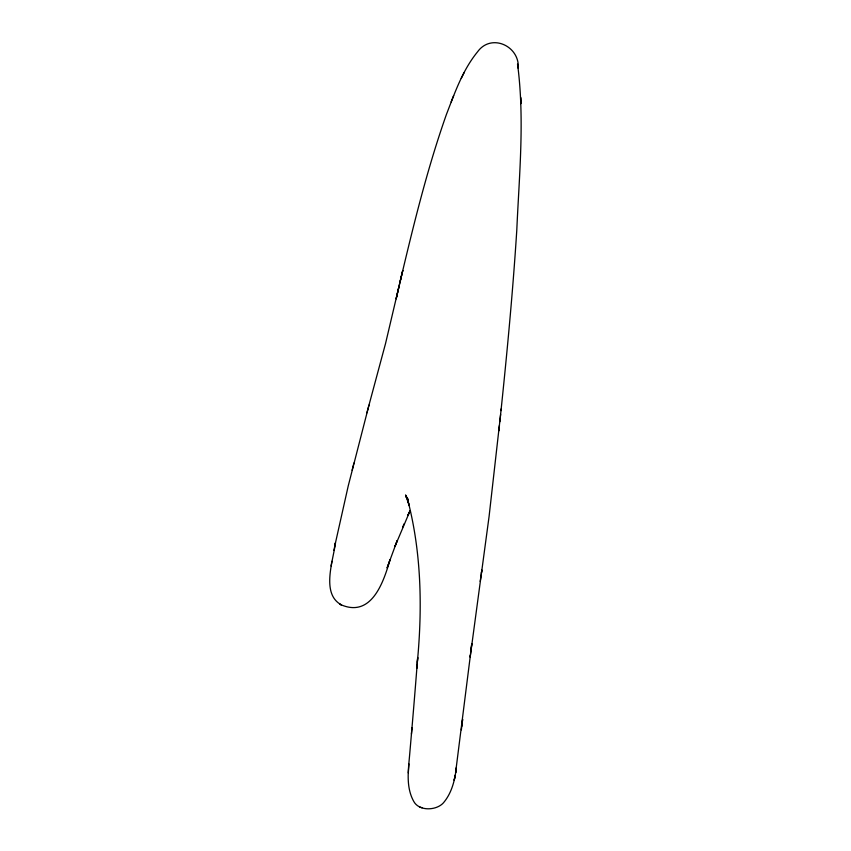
<?xml version="1.0" encoding="UTF-8"?>
<svg xmlns="http://www.w3.org/2000/svg" width="851" height="851" viewBox="0 0 851 851"><rect width="100%" height="100%" fill="white"/><g stroke="black" fill="none" stroke-linecap="round" stroke-linejoin="round"><path stroke-width="1.28" d="M416.841 668.429L417.681 657.504C415.235 689.853 412.49 722.169 409.671 754.486C408.32 770.198 405.714 787.101 413.831 801.568C419.266 811.375 436.414 810.641 443.403 802.865C451.498 793.398 454.732 780.941 456.21 768.825M408.32 772.899L408.937 763.911M417.341 662.206C422.394 608.731 421.522 554.192 408.235 501.909L409.257 505.675L405.65 495.176L408.257 500.75L405.65 495.176M411.437 734.083L412.001 727.807L411.905 728.807M499.845 421.67C506.579 357.845 512.727 293.935 516.802 229.876C519.227 174.742 524.78 119.023 517.546 64.08L518.27 68.208C519.791 45.975 491.197 32.849 477.539 51.847C462.625 70.08 454.785 92.802 446.403 114.502C427.032 169.317 413.331 225.93 399.927 282.436L400.853 278.532L385.546 343.506L366.909 412.831M500.622 414.341L489.08 516.483L470.156 657.153L471.762 643.707L470.848 651.462M499.452 425.319L498.867 430.808L499.26 427.202M500.994 410.618L501.196 408.842M470.401 655.206L455.562 772.921L456.391 767.357M461.785 726.339L462.636 719.308L461.348 729.86M481.411 573.053L481.836 569.989L480.209 581.446M333.9 550.427L335.464 542.8C333.284 560.596 320.795 593.945 341.421 604.88L339.592 604.114C371.142 619.06 383.514 582.52 390.056 559.618L388.109 565.213M331.901 561.32L331.124 566.021M335.092 544.534L348.25 485.857L368.983 405.119M399.002 286.479L398.066 290.531L399.917 282.532M353.91 463.05L352.112 470.231M388.056 565.309L387.099 567.979L397.183 540.608L394.96 546.427L409.703 511.642M453.668 95.62L451.168 101.907M402.597 527.301L404.097 523.801M464.157 72.537L461.253 78.366M410.15 510.685L407.884 515.259L409.81 511.387M408.895 513.238L409.905 511.26M419.575 807.035L422.096 807.737M407.48 498.994L408.374 499.845M406.874 497.92L407.746 499.175L405.661 495.729L407.406 498.92M405.661 495.729L408.023 499.611M520.652 97.259L520.801 103.641L520.663 97.801M455.179 775.229L454.232 780.122L455.179 775.229M398.045 290.574L396.215 298.69L398.045 290.574M402.746 270.575L400.864 278.415L402.746 270.575"/></g></svg>
